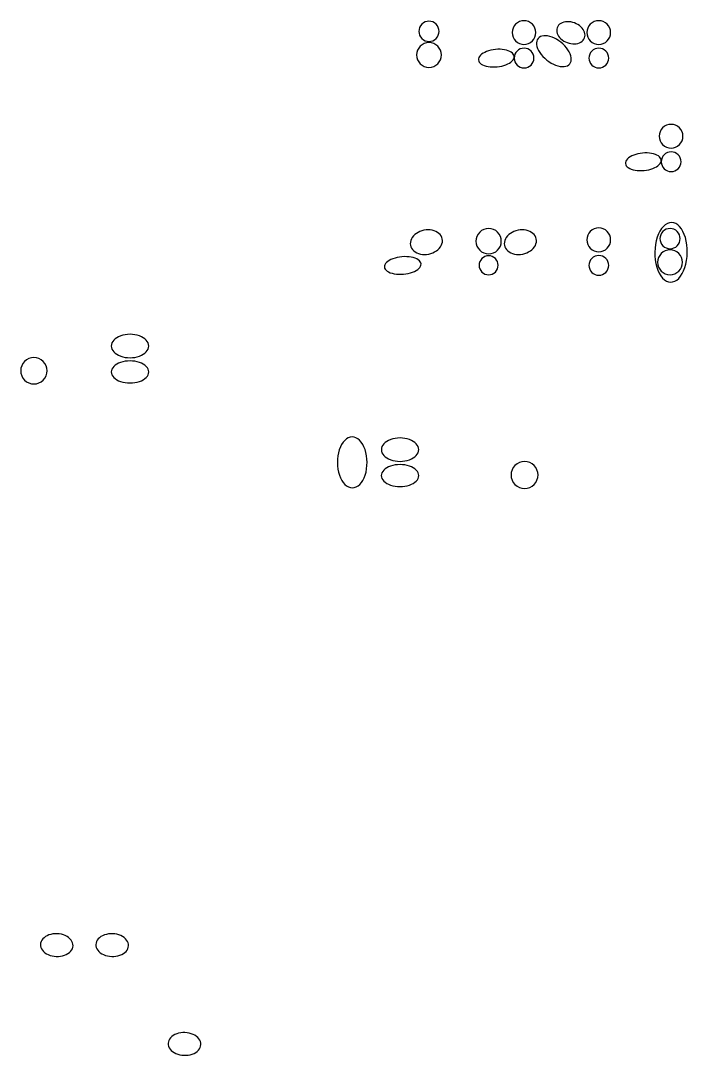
# Model space of a CAD drawing. Extents: x -1 to 217, y -22 to 302.
# Drawn here: x 136.79 to 160.2, y 81.91 to 118.26 of the extents above; entities that cross this region are included whole.
import ezdxf

# ---------------------------------------------------------------- set-up
doc = ezdxf.new("R2010")
doc.units = 0

msp = doc.modelspace()

# ---------------------------------------------------------------- linework, layer by layer
at = {"layer": 'CIRCLES'}
for p, q in [((150.879, 118.134), (150.835, 118.08)), ((150.933, 118.178), (150.879, 118.134)), ((150.994, 118.211), (150.933, 118.178)), ((151.061, 118.231), (150.994, 118.211)), ((151.13, 118.238), (151.061, 118.231)), ((151.199, 118.231), (151.13, 118.238)), ((151.266, 118.211), (151.199, 118.231)), ((151.327, 118.178), (151.266, 118.211)), ((151.381, 118.134), (151.327, 118.178)), ((151.425, 118.08), (151.381, 118.134)), ((154.172, 118.134), (154.12, 118.071)), ((154.235, 118.186), (154.172, 118.134)), ((154.307, 118.225), (154.235, 118.186)), ((154.386, 118.249), (154.307, 118.225)), ((154.467, 118.257), (154.386, 118.249)), ((154.549, 118.249), (154.467, 118.257)), ((154.627, 118.225), (154.549, 118.249)), ((154.699, 118.186), (154.627, 118.225)), ((154.762, 118.134), (154.699, 118.186)), ((154.814, 118.071), (154.762, 118.134)), ((156.796, 118.134), (156.745, 118.071)), ((156.86, 118.186), (156.796, 118.134)), ((156.932, 118.225), (156.86, 118.186)), ((157.01, 118.249), (156.932, 118.225)), ((157.092, 118.257), (157.01, 118.249)), ((157.173, 118.249), (157.092, 118.257)), ((157.252, 118.225), (157.173, 118.249)), ((157.324, 118.186), (157.252, 118.225)), ((157.387, 118.134), (157.324, 118.186)), ((157.439, 118.071), (157.387, 118.134)), ((150.782, 117.952), (150.775, 117.882)), ((150.775, 117.882), (150.782, 117.813)), ((150.802, 118.018), (150.782, 117.952)), ((150.782, 117.813), (150.802, 117.747)), ((150.835, 118.08), (150.802, 118.018)), ((151.458, 118.018), (151.425, 118.08)), ((151.478, 117.952), (151.458, 118.018)), ((151.458, 117.747), (151.478, 117.813)), ((151.485, 117.882), (151.478, 117.952)), ((151.478, 117.813), (151.485, 117.882)), ((154.058, 117.921), (154.05, 117.839)), ((154.05, 117.839), (154.058, 117.758)), ((154.081, 117.999), (154.058, 117.921)), ((154.058, 117.758), (154.081, 117.679)), ((154.12, 118.071), (154.081, 117.999)), ((154.853, 117.999), (154.814, 118.071)), ((154.877, 117.921), (154.853, 117.999)), ((154.853, 117.679), (154.877, 117.758)), ((154.885, 117.839), (154.877, 117.921)), ((154.877, 117.758), (154.885, 117.839)), ((156.682, 117.921), (156.674, 117.839)), ((156.674, 117.839), (156.682, 117.758)), ((156.706, 117.999), (156.682, 117.921)), ((156.682, 117.758), (156.706, 117.679)), ((156.745, 118.071), (156.706, 117.999)), ((157.478, 117.999), (157.439, 118.071)), ((157.501, 117.921), (157.478, 117.999)), ((157.478, 117.679), (157.501, 117.758)), ((157.509, 117.839), (157.501, 117.921)), ((157.501, 117.758), (157.509, 117.839)), ((150.802, 117.747), (150.835, 117.685)), ((150.888, 117.414), (150.822, 117.36)), ((150.835, 117.685), (150.879, 117.631)), ((150.879, 117.631), (150.933, 117.587)), ((150.963, 117.454), (150.888, 117.414)), ((150.933, 117.587), (150.994, 117.554)), ((151.045, 117.479), (150.963, 117.454)), ((150.994, 117.554), (151.061, 117.534)), ((151.13, 117.488), (151.045, 117.479)), ((151.061, 117.534), (151.13, 117.527)), ((151.13, 117.527), (151.199, 117.534)), ((151.215, 117.479), (151.13, 117.488)), ((151.199, 117.534), (151.266, 117.554)), ((151.297, 117.454), (151.215, 117.479)), ((151.266, 117.554), (151.327, 117.587)), ((151.372, 117.414), (151.297, 117.454)), ((151.327, 117.587), (151.381, 117.631)), ((151.438, 117.36), (151.372, 117.414)), ((151.381, 117.631), (151.425, 117.685)), ((151.425, 117.685), (151.458, 117.747)), ((154.081, 117.679), (154.12, 117.607)), ((154.12, 117.607), (154.172, 117.544)), ((154.172, 117.544), (154.235, 117.492)), ((154.235, 117.492), (154.307, 117.453)), ((154.307, 117.453), (154.386, 117.43)), ((154.386, 117.43), (154.467, 117.422)), ((154.467, 117.422), (154.549, 117.43)), ((154.549, 117.43), (154.627, 117.453)), ((154.627, 117.453), (154.699, 117.492)), ((154.699, 117.492), (154.762, 117.544)), ((154.762, 117.544), (154.814, 117.607)), ((154.814, 117.607), (154.853, 117.679)), ((156.706, 117.679), (156.745, 117.607)), ((156.745, 117.607), (156.796, 117.544)), ((156.796, 117.544), (156.86, 117.492)), ((156.86, 117.492), (156.932, 117.453)), ((156.932, 117.453), (157.01, 117.43)), ((157.01, 117.43), (157.092, 117.422)), ((157.092, 117.422), (157.173, 117.43)), ((157.173, 117.43), (157.252, 117.453)), ((157.252, 117.453), (157.324, 117.492)), ((157.324, 117.492), (157.387, 117.544)), ((157.387, 117.544), (157.439, 117.607)), ((157.439, 117.607), (157.478, 117.679)), ((150.703, 117.137), (150.694, 117.052)), ((150.694, 117.052), (150.703, 116.967)), ((150.727, 117.218), (150.703, 117.137)), ((150.768, 117.294), (150.727, 117.218)), ((150.822, 117.36), (150.768, 117.294)), ((151.492, 117.294), (151.438, 117.36)), ((151.533, 117.218), (151.492, 117.294)), ((151.557, 117.137), (151.533, 117.218)), ((151.566, 117.052), (151.557, 117.137)), ((151.557, 116.967), (151.566, 117.052)), ((154.15, 117.076), (154.13, 117.01)), ((154.182, 117.136), (154.15, 117.076)), ((154.225, 117.188), (154.182, 117.136)), ((154.277, 117.231), (154.225, 117.188)), ((154.337, 117.263), (154.277, 117.231)), ((154.403, 117.283), (154.337, 117.263)), ((154.47, 117.29), (154.403, 117.283)), ((154.538, 117.283), (154.47, 117.29)), ((154.603, 117.263), (154.538, 117.283)), ((154.663, 117.231), (154.603, 117.263)), ((154.716, 117.188), (154.663, 117.231)), ((154.759, 117.136), (154.716, 117.188)), ((154.791, 117.076), (154.759, 117.136)), ((154.811, 117.01), (154.791, 117.076)), ((156.774, 117.076), (156.754, 117.01)), ((156.806, 117.136), (156.774, 117.076)), ((156.849, 117.188), (156.806, 117.136)), ((156.902, 117.231), (156.849, 117.188)), ((156.962, 117.263), (156.902, 117.231)), ((157.027, 117.283), (156.962, 117.263)), ((157.095, 117.29), (157.027, 117.283)), ((157.163, 117.283), (157.095, 117.29)), ((157.228, 117.263), (157.163, 117.283)), ((157.288, 117.231), (157.228, 117.263)), ((157.34, 117.188), (157.288, 117.231)), ((157.384, 117.136), (157.34, 117.188)), ((157.416, 117.076), (157.384, 117.136)), ((157.435, 117.01), (157.416, 117.076)), ((150.703, 116.967), (150.727, 116.885)), ((150.727, 116.885), (150.768, 116.81)), ((150.768, 116.81), (150.822, 116.743)), ((150.822, 116.743), (150.888, 116.689)), ((150.888, 116.689), (150.963, 116.649)), ((151.297, 116.649), (151.372, 116.689)), ((151.372, 116.689), (151.438, 116.743)), ((151.438, 116.743), (151.492, 116.81)), ((151.492, 116.81), (151.533, 116.885)), ((151.533, 116.885), (151.557, 116.967)), ((154.13, 117.01), (154.123, 116.943)), ((154.123, 116.943), (154.13, 116.875)), ((154.13, 116.875), (154.15, 116.81)), ((154.15, 116.81), (154.182, 116.75)), ((154.182, 116.75), (154.225, 116.697)), ((154.225, 116.697), (154.277, 116.654)), ((154.663, 116.654), (154.716, 116.697)), ((154.716, 116.697), (154.759, 116.75)), ((154.759, 116.75), (154.791, 116.81)), ((154.791, 116.81), (154.811, 116.875)), ((154.817, 116.943), (154.811, 117.01)), ((154.811, 116.875), (154.817, 116.943)), ((156.754, 117.01), (156.748, 116.943)), ((156.748, 116.943), (156.754, 116.875)), ((156.754, 116.875), (156.774, 116.81)), ((156.774, 116.81), (156.806, 116.75)), ((156.806, 116.75), (156.849, 116.697)), ((156.849, 116.697), (156.902, 116.654)), ((157.288, 116.654), (157.34, 116.697)), ((157.34, 116.697), (157.384, 116.75)), ((157.384, 116.75), (157.416, 116.81)), ((157.416, 116.81), (157.435, 116.875)), ((157.442, 116.943), (157.435, 117.01)), ((157.435, 116.875), (157.442, 116.943)), ((150.963, 116.649), (151.045, 116.624)), ((151.045, 116.624), (151.13, 116.616)), ((151.13, 116.616), (151.215, 116.624)), ((151.215, 116.624), (151.297, 116.649)), ((154.277, 116.654), (154.337, 116.622)), ((154.337, 116.622), (154.403, 116.602)), ((154.403, 116.602), (154.47, 116.596)), ((154.47, 116.596), (154.538, 116.602)), ((154.538, 116.602), (154.603, 116.622)), ((154.603, 116.622), (154.663, 116.654)), ((156.902, 116.654), (156.962, 116.622)), ((156.962, 116.622), (157.027, 116.602)), ((157.027, 116.602), (157.095, 116.596)), ((157.095, 116.596), (157.163, 116.602)), ((157.163, 116.602), (157.228, 116.622)), ((157.228, 116.622), (157.288, 116.654)), ((159.336, 114.494), (159.285, 114.43)), ((159.4, 114.546), (159.336, 114.494)), ((159.472, 114.584), (159.4, 114.546)), ((159.55, 114.608), (159.472, 114.584)), ((159.632, 114.616), (159.55, 114.608)), ((159.713, 114.608), (159.632, 114.616)), ((159.792, 114.584), (159.713, 114.608)), ((159.864, 114.546), (159.792, 114.584)), ((159.927, 114.494), (159.864, 114.546)), ((159.979, 114.43), (159.927, 114.494)), ((159.222, 114.28), (159.214, 114.198)), ((159.214, 114.198), (159.222, 114.117)), ((159.246, 114.358), (159.222, 114.28)), ((159.285, 114.43), (159.246, 114.358)), ((160.018, 114.358), (159.979, 114.43)), ((160.041, 114.28), (160.018, 114.358)), ((160.049, 114.198), (160.041, 114.28)), ((160.041, 114.117), (160.049, 114.198)), ((159.222, 114.117), (159.246, 114.039)), ((159.246, 114.039), (159.285, 113.966)), ((159.285, 113.966), (159.336, 113.903)), ((159.336, 113.903), (159.4, 113.851)), ((159.4, 113.851), (159.472, 113.813)), ((159.472, 113.813), (159.55, 113.789)), ((159.55, 113.789), (159.632, 113.781)), ((159.632, 113.781), (159.713, 113.789)), ((159.713, 113.789), (159.792, 113.813)), ((159.792, 113.813), (159.864, 113.851)), ((159.864, 113.851), (159.927, 113.903)), ((159.927, 113.903), (159.979, 113.966)), ((159.979, 113.966), (160.018, 114.039)), ((160.018, 114.039), (160.041, 114.117)), ((159.314, 113.435), (159.294, 113.37)), ((159.346, 113.495), (159.314, 113.435)), ((159.389, 113.548), (159.346, 113.495)), ((159.442, 113.591), (159.389, 113.548)), ((159.502, 113.623), (159.442, 113.591)), ((159.567, 113.643), (159.502, 113.623)), ((159.635, 113.649), (159.567, 113.643)), ((159.703, 113.643), (159.635, 113.649)), ((159.768, 113.623), (159.703, 113.643)), ((159.828, 113.591), (159.768, 113.623)), ((159.88, 113.548), (159.828, 113.591)), ((159.924, 113.495), (159.88, 113.548)), ((159.956, 113.435), (159.924, 113.495)), ((159.975, 113.37), (159.956, 113.435)), ((159.294, 113.37), (159.288, 113.302)), ((159.288, 113.302), (159.294, 113.234)), ((159.294, 113.234), (159.314, 113.169)), ((159.314, 113.169), (159.346, 113.109)), ((159.346, 113.109), (159.389, 113.057)), ((159.389, 113.057), (159.442, 113.013)), ((159.828, 113.013), (159.88, 113.057)), ((159.88, 113.057), (159.924, 113.109)), ((159.924, 113.109), (159.956, 113.169)), ((159.956, 113.169), (159.975, 113.234)), ((159.982, 113.302), (159.975, 113.37)), ((159.975, 113.234), (159.982, 113.302)), ((159.442, 113.013), (159.502, 112.981)), ((159.502, 112.981), (159.567, 112.962)), ((159.567, 112.962), (159.635, 112.955)), ((159.635, 112.955), (159.703, 112.962)), ((159.703, 112.962), (159.768, 112.981)), ((159.768, 112.981), (159.828, 113.013)), ((152.978, 110.881), (152.911, 110.826)), ((153.055, 110.922), (152.978, 110.881)), ((153.139, 110.948), (153.055, 110.922)), ((153.226, 110.956), (153.139, 110.948)), ((153.312, 110.948), (153.226, 110.956)), ((153.396, 110.922), (153.312, 110.948)), ((153.473, 110.881), (153.396, 110.922)), ((153.54, 110.826), (153.473, 110.881)), ((156.796, 110.853), (156.745, 110.79)), ((156.86, 110.905), (156.796, 110.853)), ((156.932, 110.944), (156.86, 110.905)), ((157.01, 110.967), (156.932, 110.944)), ((157.092, 110.975), (157.01, 110.967)), ((157.173, 110.967), (157.092, 110.975)), ((157.252, 110.944), (157.173, 110.967)), ((157.324, 110.905), (157.252, 110.944)), ((157.387, 110.853), (157.324, 110.905)), ((157.439, 110.79), (157.387, 110.853)), ((159.346, 110.852), (159.301, 110.798)), ((159.399, 110.896), (159.346, 110.852)), ((159.461, 110.929), (159.399, 110.896)), ((159.527, 110.949), (159.461, 110.929)), ((159.597, 110.956), (159.527, 110.949)), ((159.666, 110.949), (159.597, 110.956)), ((159.733, 110.929), (159.666, 110.949)), ((159.794, 110.896), (159.733, 110.929)), ((159.848, 110.852), (159.794, 110.896)), ((159.892, 110.798), (159.848, 110.852)), ((152.789, 110.598), (152.78, 110.511)), ((152.78, 110.511), (152.789, 110.424)), ((152.814, 110.681), (152.789, 110.598)), ((152.855, 110.758), (152.814, 110.681)), ((152.911, 110.826), (152.855, 110.758)), ((153.596, 110.758), (153.54, 110.826)), ((153.637, 110.681), (153.596, 110.758)), ((153.662, 110.598), (153.637, 110.681)), ((153.671, 110.511), (153.662, 110.598)), ((153.662, 110.424), (153.671, 110.511)), ((156.682, 110.639), (156.674, 110.558)), ((156.674, 110.558), (156.682, 110.476)), ((156.706, 110.718), (156.682, 110.639)), ((156.745, 110.79), (156.706, 110.718)), ((157.478, 110.718), (157.439, 110.79)), ((157.501, 110.639), (157.478, 110.718)), ((157.509, 110.558), (157.501, 110.639)), ((157.501, 110.476), (157.509, 110.558)), ((159.248, 110.67), (159.241, 110.601)), ((159.241, 110.601), (159.248, 110.532)), ((159.269, 110.737), (159.248, 110.67)), ((159.248, 110.532), (159.269, 110.465)), ((159.301, 110.798), (159.269, 110.737)), ((159.925, 110.737), (159.892, 110.798)), ((159.945, 110.67), (159.925, 110.737)), ((159.925, 110.465), (159.945, 110.532)), ((159.952, 110.601), (159.945, 110.67)), ((159.945, 110.532), (159.952, 110.601)), ((152.789, 110.424), (152.814, 110.341)), ((152.814, 110.341), (152.855, 110.264)), ((152.855, 110.264), (152.911, 110.196)), ((152.911, 110.196), (152.978, 110.141)), ((152.978, 110.141), (153.055, 110.1)), ((153.396, 110.1), (153.473, 110.141)), ((153.473, 110.141), (153.54, 110.196)), ((153.54, 110.196), (153.596, 110.264)), ((153.596, 110.264), (153.637, 110.341)), ((153.637, 110.341), (153.662, 110.424)), ((156.682, 110.476), (156.706, 110.398)), ((156.706, 110.398), (156.745, 110.326)), ((156.745, 110.326), (156.796, 110.263)), ((156.796, 110.263), (156.86, 110.211)), ((156.86, 110.211), (156.932, 110.172)), ((156.932, 110.172), (157.01, 110.148)), ((157.01, 110.148), (157.092, 110.14)), ((157.092, 110.14), (157.173, 110.148)), ((157.173, 110.148), (157.252, 110.172)), ((157.252, 110.172), (157.324, 110.211)), ((157.324, 110.211), (157.387, 110.263)), ((157.387, 110.263), (157.439, 110.326)), ((157.439, 110.326), (157.478, 110.398)), ((157.478, 110.398), (157.501, 110.476)), ((159.269, 110.465), (159.301, 110.404)), ((159.355, 110.133), (159.288, 110.079)), ((159.301, 110.404), (159.346, 110.35)), ((159.346, 110.35), (159.399, 110.306)), ((159.43, 110.173), (159.355, 110.133)), ((159.399, 110.306), (159.461, 110.273)), ((159.512, 110.198), (159.43, 110.173)), ((159.461, 110.273), (159.527, 110.253)), ((159.597, 110.206), (159.512, 110.198)), ((159.527, 110.253), (159.597, 110.246)), ((159.597, 110.246), (159.666, 110.253)), ((159.682, 110.198), (159.597, 110.206)), ((159.666, 110.253), (159.733, 110.273)), ((159.763, 110.173), (159.682, 110.198)), ((159.733, 110.273), (159.794, 110.306)), ((159.839, 110.133), (159.763, 110.173)), ((159.794, 110.306), (159.848, 110.35)), ((159.905, 110.079), (159.839, 110.133)), ((159.848, 110.35), (159.892, 110.404)), ((159.892, 110.404), (159.925, 110.465)), ((152.916, 109.793), (152.897, 109.73)), ((152.947, 109.85), (152.916, 109.793)), ((152.989, 109.901), (152.947, 109.85)), ((153.04, 109.943), (152.989, 109.901)), ((153.097, 109.974), (153.04, 109.943)), ((153.055, 110.1), (153.139, 110.075)), ((153.16, 109.993), (153.097, 109.974)), ((153.139, 110.075), (153.226, 110.066)), ((153.226, 109.999), (153.16, 109.993)), ((153.226, 110.066), (153.312, 110.075)), ((153.291, 109.993), (153.226, 109.999)), ((153.354, 109.974), (153.291, 109.993)), ((153.312, 110.075), (153.396, 110.1)), ((153.411, 109.943), (153.354, 109.974)), ((153.462, 109.901), (153.411, 109.943)), ((153.504, 109.85), (153.462, 109.901)), ((153.535, 109.793), (153.504, 109.85)), ((153.554, 109.73), (153.535, 109.793)), ((156.774, 109.794), (156.754, 109.729)), ((156.806, 109.854), (156.774, 109.794)), ((156.849, 109.907), (156.806, 109.854)), ((156.902, 109.95), (156.849, 109.907)), ((156.962, 109.982), (156.902, 109.95)), ((157.027, 110.002), (156.962, 109.982)), ((157.095, 110.009), (157.027, 110.002)), ((157.163, 110.002), (157.095, 110.009)), ((157.228, 109.982), (157.163, 110.002)), ((157.288, 109.95), (157.228, 109.982)), ((157.34, 109.907), (157.288, 109.95)), ((157.384, 109.854), (157.34, 109.907)), ((157.416, 109.794), (157.384, 109.854)), ((157.435, 109.729), (157.416, 109.794)), ((159.169, 109.855), (159.161, 109.77)), ((159.161, 109.77), (159.169, 109.685)), ((159.194, 109.937), (159.169, 109.855)), ((159.234, 110.012), (159.194, 109.937)), ((159.288, 110.079), (159.234, 110.012)), ((159.959, 110.012), (159.905, 110.079)), ((159.999, 109.937), (159.959, 110.012)), ((160.024, 109.855), (159.999, 109.937)), ((160.033, 109.77), (160.024, 109.855)), ((160.024, 109.685), (160.033, 109.77)), ((152.897, 109.73), (152.891, 109.665)), ((152.891, 109.665), (152.897, 109.599)), ((152.897, 109.599), (152.916, 109.536)), ((152.916, 109.536), (152.947, 109.479)), ((152.947, 109.479), (152.989, 109.428)), ((152.989, 109.428), (153.04, 109.386)), ((153.411, 109.386), (153.462, 109.428)), ((153.462, 109.428), (153.504, 109.479)), ((153.504, 109.479), (153.535, 109.536)), ((153.535, 109.536), (153.554, 109.599)), ((153.56, 109.665), (153.554, 109.73)), ((153.554, 109.599), (153.56, 109.665)), ((156.754, 109.729), (156.748, 109.661)), ((156.748, 109.661), (156.754, 109.594)), ((156.754, 109.594), (156.774, 109.529)), ((156.774, 109.529), (156.806, 109.468)), ((156.806, 109.468), (156.849, 109.416)), ((156.849, 109.416), (156.902, 109.373)), ((157.288, 109.373), (157.34, 109.416)), ((157.34, 109.416), (157.384, 109.468)), ((157.384, 109.468), (157.416, 109.529)), ((157.416, 109.529), (157.435, 109.594)), ((157.442, 109.661), (157.435, 109.729)), ((157.435, 109.594), (157.442, 109.661)), ((159.169, 109.685), (159.194, 109.604)), ((159.194, 109.604), (159.234, 109.528)), ((159.234, 109.528), (159.288, 109.462)), ((159.288, 109.462), (159.355, 109.408)), ((159.355, 109.408), (159.43, 109.368)), ((159.763, 109.368), (159.839, 109.408)), ((159.839, 109.408), (159.905, 109.462)), ((159.905, 109.462), (159.959, 109.528)), ((159.959, 109.528), (159.999, 109.604)), ((159.999, 109.604), (160.024, 109.685)), ((153.04, 109.386), (153.097, 109.355)), ((153.097, 109.355), (153.16, 109.336)), ((153.16, 109.336), (153.226, 109.33)), ((153.226, 109.33), (153.291, 109.336)), ((153.291, 109.336), (153.354, 109.355)), ((153.354, 109.355), (153.411, 109.386)), ((156.902, 109.373), (156.962, 109.341)), ((156.962, 109.341), (157.027, 109.321)), ((157.027, 109.321), (157.095, 109.314)), ((157.095, 109.314), (157.163, 109.321)), ((157.163, 109.321), (157.228, 109.341)), ((157.228, 109.341), (157.288, 109.373)), ((159.43, 109.368), (159.512, 109.343)), ((159.512, 109.343), (159.597, 109.334)), ((159.597, 109.334), (159.682, 109.343)), ((159.682, 109.343), (159.763, 109.368)), ((136.827, 106.138), (136.8, 106.051)), ((136.87, 106.218), (136.827, 106.138)), ((136.927, 106.288), (136.87, 106.218)), ((136.998, 106.346), (136.927, 106.288)), ((137.078, 106.389), (136.998, 106.346)), ((137.165, 106.415), (137.078, 106.389)), ((137.255, 106.424), (137.165, 106.415)), ((137.346, 106.415), (137.255, 106.424)), ((137.433, 106.389), (137.346, 106.415)), ((137.513, 106.346), (137.433, 106.389)), ((137.583, 106.288), (137.513, 106.346)), ((137.641, 106.218), (137.583, 106.288)), ((137.684, 106.138), (137.641, 106.218)), ((137.71, 106.051), (137.684, 106.138)), ((136.8, 106.051), (136.791, 105.96)), ((136.791, 105.96), (136.8, 105.87)), ((136.8, 105.87), (136.827, 105.783)), ((136.827, 105.783), (136.87, 105.703)), ((137.641, 105.703), (137.684, 105.783)), ((137.684, 105.783), (137.71, 105.87)), ((137.719, 105.96), (137.71, 106.051)), ((137.71, 105.87), (137.719, 105.96)), ((136.87, 105.703), (136.927, 105.632)), ((136.927, 105.632), (136.998, 105.575)), ((136.998, 105.575), (137.078, 105.532)), ((137.078, 105.532), (137.165, 105.505)), ((137.165, 105.505), (137.255, 105.496)), ((137.255, 105.496), (137.346, 105.505)), ((137.346, 105.505), (137.433, 105.532)), ((137.433, 105.532), (137.513, 105.575)), ((137.513, 105.575), (137.583, 105.632)), ((137.583, 105.632), (137.641, 105.703)), ((154.092, 102.561), (154.048, 102.48)), ((154.151, 102.633), (154.092, 102.561)), ((154.223, 102.692), (154.151, 102.633)), ((154.304, 102.736), (154.223, 102.692)), ((154.393, 102.763), (154.304, 102.736)), ((154.486, 102.772), (154.393, 102.763)), ((154.578, 102.763), (154.486, 102.772)), ((154.667, 102.736), (154.578, 102.763)), ((154.749, 102.692), (154.667, 102.736)), ((154.82, 102.633), (154.749, 102.692)), ((154.879, 102.561), (154.82, 102.633)), ((154.923, 102.48), (154.879, 102.561)), ((154.021, 102.391), (154.012, 102.299)), ((154.012, 102.299), (154.021, 102.206)), ((154.048, 102.48), (154.021, 102.391)), ((154.021, 102.206), (154.048, 102.117)), ((154.95, 102.391), (154.923, 102.48)), ((154.923, 102.117), (154.95, 102.206)), ((154.959, 102.299), (154.95, 102.391)), ((154.95, 102.206), (154.959, 102.299)), ((154.048, 102.117), (154.092, 102.036)), ((154.092, 102.036), (154.151, 101.964)), ((154.151, 101.964), (154.223, 101.905)), ((154.223, 101.905), (154.304, 101.861)), ((154.304, 101.861), (154.393, 101.834)), ((154.393, 101.834), (154.486, 101.825)), ((154.486, 101.825), (154.578, 101.834)), ((154.578, 101.834), (154.667, 101.861)), ((154.667, 101.861), (154.749, 101.905)), ((154.749, 101.905), (154.82, 101.964)), ((154.82, 101.964), (154.879, 102.036)), ((154.879, 102.036), (154.923, 102.117))]:
    msp.add_line(p, q, dxfattribs=at)
at = {"layer": 'ELLIPSES'}
for p, q in [((155.719, 118.129), (155.683, 118.094)), ((155.762, 118.159), (155.719, 118.129)), ((155.811, 118.184), (155.762, 118.159)), ((155.865, 118.203), (155.811, 118.184)), ((155.923, 118.215), (155.865, 118.203)), ((155.985, 118.221), (155.923, 118.215)), ((156.049, 118.22), (155.985, 118.221)), ((156.114, 118.213), (156.049, 118.22)), ((156.179, 118.199), (156.114, 118.213)), ((156.242, 118.178), (156.179, 118.199)), ((156.304, 118.152), (156.242, 118.178)), ((156.362, 118.121), (156.304, 118.152)), ((156.417, 118.084), (156.362, 118.121)), ((155.62, 117.963), (155.616, 117.914)), ((155.616, 117.914), (155.62, 117.863)), ((155.633, 118.01), (155.62, 117.963)), ((155.62, 117.863), (155.633, 117.812)), ((155.654, 118.054), (155.633, 118.01)), ((155.633, 117.812), (155.654, 117.762)), ((155.683, 118.094), (155.654, 118.054)), ((155.654, 117.762), (155.683, 117.712)), ((156.465, 118.043), (156.417, 118.084)), ((156.508, 117.998), (156.465, 118.043)), ((156.545, 117.951), (156.508, 117.998)), ((156.573, 117.901), (156.545, 117.951)), ((156.594, 117.851), (156.573, 117.901)), ((156.607, 117.8), (156.594, 117.851)), ((156.611, 117.749), (156.607, 117.8)), ((154.913, 117.536), (154.906, 117.479)), ((154.906, 117.479), (154.909, 117.416)), ((154.909, 117.416), (154.922, 117.35)), ((154.931, 117.587), (154.913, 117.536)), ((154.959, 117.632), (154.931, 117.587)), ((154.996, 117.669), (154.959, 117.632)), ((155.042, 117.698), (154.996, 117.669)), ((155.097, 117.717), (155.042, 117.698)), ((155.158, 117.728), (155.097, 117.717)), ((155.226, 117.73), (155.158, 117.728)), ((155.298, 117.722), (155.226, 117.73)), ((155.375, 117.705), (155.298, 117.722)), ((155.453, 117.679), (155.375, 117.705)), ((155.533, 117.645), (155.453, 117.679)), ((155.613, 117.603), (155.533, 117.645)), ((155.691, 117.554), (155.613, 117.603)), ((155.683, 117.712), (155.719, 117.665)), ((155.766, 117.498), (155.691, 117.554)), ((155.719, 117.665), (155.762, 117.62)), ((155.762, 117.62), (155.811, 117.579)), ((155.836, 117.438), (155.766, 117.498)), ((155.811, 117.579), (155.865, 117.543)), ((155.901, 117.372), (155.836, 117.438)), ((155.865, 117.543), (155.923, 117.511)), ((155.923, 117.511), (155.985, 117.485)), ((155.985, 117.485), (156.049, 117.464)), ((156.049, 117.464), (156.114, 117.45)), ((156.114, 117.45), (156.179, 117.443)), ((156.179, 117.443), (156.243, 117.442)), ((156.243, 117.442), (156.304, 117.448)), ((156.304, 117.448), (156.363, 117.46)), ((156.363, 117.46), (156.417, 117.479)), ((156.417, 117.479), (156.466, 117.504)), ((156.466, 117.504), (156.508, 117.534)), ((156.508, 117.534), (156.545, 117.57)), ((156.545, 117.57), (156.573, 117.609)), ((156.573, 117.609), (156.594, 117.653)), ((156.594, 117.653), (156.607, 117.7)), ((156.607, 117.7), (156.611, 117.749)), ((152.935, 117.04), (152.903, 117.001)), ((152.978, 117.077), (152.935, 117.04)), ((153.029, 117.113), (152.978, 117.077)), ((153.088, 117.145), (153.029, 117.113)), ((153.154, 117.174), (153.088, 117.145)), ((153.226, 117.199), (153.154, 117.174)), ((153.302, 117.219), (153.226, 117.199)), ((153.382, 117.235), (153.302, 117.219)), ((153.463, 117.245), (153.382, 117.235)), ((153.545, 117.251), (153.463, 117.245)), ((153.626, 117.251), (153.545, 117.251)), ((153.705, 117.246), (153.626, 117.251)), ((153.781, 117.235), (153.705, 117.246)), ((153.851, 117.22), (153.781, 117.235)), ((153.915, 117.2), (153.851, 117.22)), ((153.972, 117.175), (153.915, 117.2)), ((154.021, 117.146), (153.972, 117.175)), ((154.061, 117.114), (154.021, 117.146)), ((154.091, 117.079), (154.061, 117.114)), ((154.111, 117.042), (154.091, 117.079)), ((154.12, 117.002), (154.111, 117.042)), ((154.922, 117.35), (154.945, 117.281)), ((154.945, 117.281), (154.979, 117.21)), ((154.979, 117.21), (155.021, 117.139)), ((155.021, 117.139), (155.072, 117.068)), ((155.072, 117.068), (155.131, 117)), ((155.96, 117.304), (155.901, 117.372)), ((156.011, 117.234), (155.96, 117.304)), ((156.054, 117.163), (156.011, 117.234)), ((156.087, 117.092), (156.054, 117.163)), ((156.11, 117.023), (156.087, 117.092)), ((152.868, 116.92), (152.866, 116.879)), ((152.866, 116.879), (152.876, 116.84)), ((152.88, 116.96), (152.868, 116.92)), ((152.876, 116.84), (152.896, 116.803)), ((152.903, 117.001), (152.88, 116.96)), ((152.896, 116.803), (152.926, 116.768)), ((152.926, 116.768), (152.965, 116.735)), ((152.965, 116.735), (153.014, 116.707)), ((153.014, 116.707), (153.071, 116.682)), ((153.071, 116.682), (153.135, 116.662)), ((153.605, 116.647), (153.684, 116.663)), ((153.684, 116.663), (153.761, 116.683)), ((153.761, 116.683), (153.832, 116.708)), ((153.832, 116.708), (153.898, 116.737)), ((153.898, 116.737), (153.957, 116.769)), ((153.957, 116.769), (154.008, 116.804)), ((154.008, 116.804), (154.051, 116.842)), ((154.051, 116.842), (154.084, 116.881)), ((154.084, 116.881), (154.106, 116.922)), ((154.106, 116.922), (154.118, 116.962)), ((154.118, 116.962), (154.12, 117.002)), ((155.131, 117), (155.196, 116.935)), ((155.196, 116.935), (155.267, 116.874)), ((155.267, 116.874), (155.341, 116.819)), ((155.341, 116.819), (155.419, 116.769)), ((155.419, 116.769), (155.499, 116.727)), ((155.499, 116.727), (155.579, 116.693)), ((155.579, 116.693), (155.658, 116.667)), ((155.658, 116.667), (155.734, 116.65)), ((155.936, 116.655), (155.99, 116.675)), ((155.99, 116.675), (156.036, 116.704)), ((156.036, 116.704), (156.074, 116.741)), ((156.074, 116.741), (156.101, 116.785)), ((156.101, 116.785), (156.119, 116.837)), ((156.124, 116.956), (156.11, 117.023)), ((156.119, 116.837), (156.127, 116.894)), ((156.127, 116.894), (156.124, 116.956)), ((153.135, 116.662), (153.206, 116.646)), ((153.206, 116.646), (153.281, 116.636)), ((153.281, 116.636), (153.36, 116.631)), ((153.36, 116.631), (153.441, 116.631)), ((153.441, 116.631), (153.523, 116.636)), ((153.523, 116.636), (153.605, 116.647)), ((155.734, 116.65), (155.807, 116.643)), ((155.807, 116.643), (155.874, 116.644)), ((155.874, 116.644), (155.936, 116.655)), ((158.1, 113.399), (158.067, 113.36)), ((158.142, 113.437), (158.1, 113.399)), ((158.194, 113.472), (158.142, 113.437)), ((158.253, 113.504), (158.194, 113.472)), ((158.319, 113.533), (158.253, 113.504)), ((158.39, 113.558), (158.319, 113.533)), ((158.467, 113.578), (158.39, 113.558)), ((158.546, 113.594), (158.467, 113.578)), ((158.628, 113.605), (158.546, 113.594)), ((158.71, 113.61), (158.628, 113.605)), ((158.791, 113.61), (158.71, 113.61)), ((158.87, 113.605), (158.791, 113.61)), ((158.945, 113.595), (158.87, 113.605)), ((159.016, 113.579), (158.945, 113.595)), ((159.08, 113.559), (159.016, 113.579)), ((159.137, 113.534), (159.08, 113.559)), ((159.186, 113.506), (159.137, 113.534)), ((159.225, 113.474), (159.186, 113.506)), ((159.255, 113.438), (159.225, 113.474)), ((159.275, 113.401), (159.255, 113.438)), ((159.284, 113.362), (159.275, 113.401)), ((158.033, 113.279), (158.031, 113.239)), ((158.031, 113.239), (158.04, 113.199)), ((158.045, 113.32), (158.033, 113.279)), ((158.04, 113.199), (158.06, 113.162)), ((158.067, 113.36), (158.045, 113.32)), ((158.06, 113.162), (158.09, 113.127)), ((158.09, 113.127), (158.13, 113.095)), ((158.13, 113.095), (158.179, 113.066)), ((158.179, 113.066), (158.236, 113.041)), ((158.236, 113.041), (158.3, 113.021)), ((158.849, 113.022), (158.925, 113.042)), ((158.925, 113.042), (158.997, 113.067)), ((158.997, 113.067), (159.063, 113.096)), ((159.063, 113.096), (159.122, 113.128)), ((159.122, 113.128), (159.173, 113.164)), ((159.173, 113.164), (159.215, 113.201)), ((159.215, 113.201), (159.248, 113.241)), ((159.248, 113.241), (159.271, 113.281)), ((159.271, 113.281), (159.283, 113.322)), ((159.283, 113.322), (159.284, 113.362)), ((158.3, 113.021), (158.37, 113.006)), ((158.37, 113.006), (158.446, 112.995)), ((158.446, 112.995), (158.524, 112.99)), ((158.524, 112.99), (158.606, 112.99)), ((158.606, 112.99), (158.688, 112.996)), ((158.688, 112.996), (158.769, 113.006)), ((158.769, 113.006), (158.849, 113.022)), ((150.813, 110.854), (150.747, 110.822)), ((150.883, 110.879), (150.813, 110.854)), ((150.955, 110.897), (150.883, 110.879)), ((151.029, 110.908), (150.955, 110.897)), ((151.102, 110.911), (151.029, 110.908)), ((151.175, 110.907), (151.102, 110.911)), ((151.245, 110.896), (151.175, 110.907)), ((151.312, 110.878), (151.245, 110.896)), ((151.374, 110.853), (151.312, 110.878)), ((151.431, 110.821), (151.374, 110.853)), ((154.115, 110.854), (154.049, 110.822)), ((154.185, 110.879), (154.115, 110.854)), ((154.257, 110.897), (154.185, 110.879)), ((154.331, 110.908), (154.257, 110.897)), ((154.404, 110.911), (154.331, 110.908)), ((154.477, 110.907), (154.404, 110.911)), ((154.547, 110.896), (154.477, 110.907)), ((154.614, 110.878), (154.547, 110.896)), ((154.676, 110.853), (154.614, 110.878)), ((154.733, 110.821), (154.676, 110.853)), ((159.241, 110.867), (159.19, 110.765)), ((159.299, 110.957), (159.241, 110.867)), ((159.362, 111.032), (159.299, 110.957)), ((159.43, 111.091), (159.362, 111.032)), ((159.502, 111.134), (159.43, 111.091)), ((159.575, 111.16), (159.502, 111.134)), ((159.65, 111.167), (159.575, 111.16)), ((159.724, 111.157), (159.65, 111.167)), ((159.797, 111.129), (159.724, 111.157)), ((159.867, 111.084), (159.797, 111.129)), ((159.933, 111.022), (159.867, 111.084)), ((159.994, 110.945), (159.933, 111.022)), ((160.048, 110.853), (159.994, 110.945)), ((160.096, 110.749), (160.048, 110.853)), ((150.49, 110.535), (150.477, 110.479)), ((150.513, 110.591), (150.49, 110.535)), ((150.544, 110.645), (150.513, 110.591)), ((150.584, 110.695), (150.544, 110.645)), ((150.632, 110.742), (150.584, 110.695)), ((150.687, 110.785), (150.632, 110.742)), ((150.747, 110.822), (150.687, 110.785)), ((151.48, 110.784), (151.431, 110.821)), ((151.523, 110.741), (151.48, 110.784)), ((151.556, 110.694), (151.523, 110.741)), ((151.581, 110.643), (151.556, 110.694)), ((151.597, 110.589), (151.581, 110.643)), ((151.603, 110.533), (151.597, 110.589)), ((151.6, 110.477), (151.603, 110.533)), ((153.792, 110.535), (153.779, 110.479)), ((153.815, 110.591), (153.792, 110.535)), ((153.846, 110.645), (153.815, 110.591)), ((153.886, 110.695), (153.846, 110.645)), ((153.934, 110.742), (153.886, 110.695)), ((153.989, 110.785), (153.934, 110.742)), ((154.049, 110.822), (153.989, 110.785)), ((154.782, 110.784), (154.733, 110.821)), ((154.825, 110.741), (154.782, 110.784)), ((154.858, 110.694), (154.825, 110.741)), ((154.883, 110.643), (154.858, 110.694)), ((154.899, 110.589), (154.883, 110.643)), ((154.905, 110.533), (154.899, 110.589)), ((154.902, 110.477), (154.905, 110.533)), ((159.112, 110.529), (159.085, 110.4)), ((159.147, 110.652), (159.112, 110.529)), ((159.19, 110.765), (159.147, 110.652)), ((160.135, 110.635), (160.096, 110.749)), ((160.166, 110.511), (160.135, 110.635)), ((160.188, 110.381), (160.166, 110.511)), ((150.477, 110.479), (150.474, 110.422)), ((150.474, 110.422), (150.48, 110.367)), ((150.48, 110.367), (150.495, 110.313)), ((150.495, 110.313), (150.52, 110.262)), ((150.52, 110.262), (150.554, 110.215)), ((150.554, 110.215), (150.596, 110.172)), ((150.596, 110.172), (150.646, 110.134)), ((150.646, 110.134), (150.702, 110.103)), ((151.264, 110.102), (151.329, 110.133)), ((151.329, 110.133), (151.39, 110.171)), ((151.39, 110.171), (151.445, 110.213)), ((151.445, 110.213), (151.492, 110.26)), ((151.492, 110.26), (151.532, 110.311)), ((151.532, 110.311), (151.564, 110.365)), ((151.564, 110.365), (151.586, 110.42)), ((151.586, 110.42), (151.6, 110.477)), ((153.779, 110.479), (153.776, 110.422)), ((153.776, 110.422), (153.782, 110.367)), ((153.782, 110.367), (153.797, 110.313)), ((153.797, 110.313), (153.822, 110.262)), ((153.822, 110.262), (153.856, 110.215)), ((153.856, 110.215), (153.898, 110.172)), ((153.898, 110.172), (153.948, 110.134)), ((153.948, 110.134), (154.004, 110.103)), ((154.566, 110.102), (154.631, 110.133)), ((154.631, 110.133), (154.692, 110.171)), ((154.692, 110.171), (154.747, 110.213)), ((154.747, 110.213), (154.794, 110.26)), ((154.794, 110.26), (154.834, 110.311)), ((154.834, 110.311), (154.866, 110.365)), ((154.866, 110.365), (154.888, 110.42)), ((154.888, 110.42), (154.902, 110.477)), ((159.068, 110.266), (159.061, 110.129)), ((159.061, 110.129), (159.064, 109.992)), ((159.085, 110.4), (159.068, 110.266)), ((160.2, 110.246), (160.188, 110.381)), ((160.202, 110.109), (160.2, 110.246)), ((149.637, 109.765), (149.603, 109.726)), ((149.682, 109.802), (149.637, 109.765)), ((149.735, 109.837), (149.682, 109.802)), ((149.796, 109.868), (149.735, 109.837)), ((149.864, 109.896), (149.796, 109.868)), ((149.938, 109.92), (149.864, 109.896)), ((150.017, 109.94), (149.938, 109.92)), ((150.099, 109.954), (150.017, 109.94)), ((150.182, 109.964), (150.099, 109.954)), ((150.267, 109.968), (150.182, 109.964)), ((150.35, 109.967), (150.267, 109.968)), ((150.431, 109.961), (150.35, 109.967)), ((150.508, 109.949), (150.431, 109.961)), ((150.58, 109.933), (150.508, 109.949)), ((150.645, 109.912), (150.58, 109.933)), ((150.703, 109.886), (150.645, 109.912)), ((150.702, 110.103), (150.764, 110.078)), ((150.753, 109.857), (150.703, 109.886)), ((150.793, 109.824), (150.753, 109.857)), ((150.764, 110.078), (150.831, 110.059)), ((150.823, 109.788), (150.793, 109.824)), ((150.843, 109.75), (150.823, 109.788)), ((150.831, 110.059), (150.902, 110.048)), ((150.902, 110.048), (150.974, 110.044)), ((150.974, 110.044), (151.048, 110.048)), ((151.048, 110.048), (151.122, 110.059)), ((151.122, 110.059), (151.194, 110.077)), ((151.194, 110.077), (151.264, 110.102)), ((154.004, 110.103), (154.066, 110.078)), ((154.066, 110.078), (154.133, 110.059)), ((154.133, 110.059), (154.204, 110.048)), ((154.204, 110.048), (154.276, 110.044)), ((154.276, 110.044), (154.35, 110.048)), ((154.35, 110.048), (154.424, 110.059)), ((154.424, 110.059), (154.496, 110.077)), ((154.496, 110.077), (154.566, 110.102)), ((159.064, 109.992), (159.076, 109.857)), ((159.076, 109.857), (159.098, 109.727)), ((160.152, 109.709), (160.178, 109.838)), ((160.178, 109.838), (160.195, 109.972)), ((160.195, 109.972), (160.202, 110.109)), ((149.566, 109.646), (149.564, 109.605)), ((149.564, 109.605), (149.573, 109.566)), ((149.579, 109.686), (149.566, 109.646)), ((149.573, 109.566), (149.592, 109.528)), ((149.603, 109.726), (149.579, 109.686)), ((149.592, 109.528), (149.622, 109.492)), ((149.622, 109.492), (149.663, 109.46)), ((149.663, 109.46), (149.712, 109.43)), ((149.712, 109.43), (149.77, 109.405)), ((149.77, 109.405), (149.836, 109.383)), ((150.398, 109.377), (150.477, 109.396)), ((150.477, 109.396), (150.551, 109.42)), ((150.551, 109.42), (150.619, 109.448)), ((150.619, 109.448), (150.681, 109.479)), ((150.681, 109.479), (150.734, 109.514)), ((150.734, 109.514), (150.778, 109.551)), ((150.778, 109.551), (150.812, 109.59)), ((150.812, 109.59), (150.836, 109.63)), ((150.836, 109.63), (150.849, 109.671)), ((150.851, 109.711), (150.843, 109.75)), ((150.849, 109.671), (150.851, 109.711)), ((159.098, 109.727), (159.129, 109.603)), ((159.129, 109.603), (159.168, 109.489)), ((159.168, 109.489), (159.216, 109.385)), ((160.022, 109.371), (160.073, 109.473)), ((160.073, 109.473), (160.117, 109.586)), ((160.117, 109.586), (160.152, 109.709)), ((149.836, 109.383), (149.907, 109.367)), ((149.907, 109.367), (149.984, 109.356)), ((149.984, 109.356), (150.065, 109.349)), ((150.065, 109.349), (150.148, 109.348)), ((150.148, 109.348), (150.233, 109.353)), ((150.233, 109.353), (150.317, 109.362)), ((150.317, 109.362), (150.398, 109.377)), ((159.216, 109.385), (159.27, 109.293)), ((159.27, 109.293), (159.331, 109.216)), ((159.331, 109.216), (159.397, 109.154)), ((159.397, 109.154), (159.467, 109.109)), ((159.467, 109.109), (159.539, 109.081)), ((159.539, 109.081), (159.614, 109.071)), ((159.614, 109.071), (159.688, 109.078)), ((159.688, 109.078), (159.762, 109.104)), ((159.762, 109.104), (159.833, 109.147)), ((159.833, 109.147), (159.901, 109.206)), ((159.901, 109.206), (159.965, 109.281)), ((159.965, 109.281), (160.022, 109.371)), ((140.461, 107.226), (140.38, 107.208)), ((140.546, 107.236), (140.461, 107.226)), ((140.631, 107.24), (140.546, 107.236)), ((140.717, 107.236), (140.631, 107.24)), ((140.801, 107.226), (140.717, 107.236)), ((140.883, 107.208), (140.801, 107.226)), ((139.98, 106.882), (139.974, 106.828)), ((139.997, 106.935), (139.98, 106.882)), ((140.024, 106.986), (139.997, 106.935)), ((140.062, 107.034), (140.024, 106.986)), ((140.11, 107.079), (140.062, 107.034)), ((140.167, 107.119), (140.11, 107.079)), ((140.231, 107.155), (140.167, 107.119)), ((140.303, 107.185), (140.231, 107.155)), ((140.38, 107.208), (140.303, 107.185)), ((140.96, 107.185), (140.883, 107.208)), ((141.031, 107.155), (140.96, 107.185)), ((141.096, 107.119), (141.031, 107.155)), ((141.152, 107.079), (141.096, 107.119)), ((141.2, 107.034), (141.152, 107.079)), ((141.238, 106.986), (141.2, 107.034)), ((141.266, 106.935), (141.238, 106.986)), ((141.283, 106.882), (141.266, 106.935)), ((141.288, 106.828), (141.283, 106.882)), ((139.974, 106.828), (139.98, 106.774)), ((139.98, 106.774), (139.997, 106.722)), ((139.997, 106.722), (140.024, 106.671)), ((140.024, 106.671), (140.062, 106.622)), ((140.062, 106.622), (140.11, 106.578)), ((140.11, 106.578), (140.167, 106.537)), ((140.167, 106.537), (140.231, 106.502)), ((140.231, 106.502), (140.303, 106.472)), ((140.96, 106.472), (141.031, 106.502)), ((141.031, 106.502), (141.096, 106.537)), ((141.096, 106.537), (141.152, 106.578)), ((141.152, 106.578), (141.2, 106.622)), ((141.2, 106.622), (141.238, 106.671)), ((141.238, 106.671), (141.266, 106.722)), ((141.266, 106.722), (141.283, 106.774)), ((141.283, 106.774), (141.288, 106.828)), ((140.108, 106.153), (140.061, 106.111)), ((140.165, 106.191), (140.108, 106.153)), ((140.23, 106.225), (140.165, 106.191)), ((140.302, 106.253), (140.23, 106.225)), ((140.379, 106.275), (140.302, 106.253)), ((140.303, 106.472), (140.38, 106.448)), ((140.461, 106.291), (140.379, 106.275)), ((140.38, 106.448), (140.461, 106.431)), ((140.461, 106.431), (140.546, 106.42)), ((140.545, 106.301), (140.461, 106.291)), ((140.631, 106.304), (140.545, 106.301)), ((140.546, 106.42), (140.631, 106.417)), ((140.631, 106.417), (140.717, 106.42)), ((140.717, 106.301), (140.631, 106.304)), ((140.717, 106.42), (140.801, 106.431)), ((140.802, 106.291), (140.717, 106.301)), ((140.801, 106.431), (140.883, 106.448)), ((140.884, 106.275), (140.802, 106.291)), ((140.883, 106.448), (140.96, 106.472)), ((140.961, 106.253), (140.884, 106.275)), ((141.033, 106.225), (140.961, 106.253)), ((141.097, 106.191), (141.033, 106.225)), ((141.154, 106.153), (141.097, 106.191)), ((141.202, 106.111), (141.154, 106.153)), ((139.978, 105.968), (139.972, 105.918)), ((139.972, 105.918), (139.978, 105.868)), ((139.995, 106.018), (139.978, 105.968)), ((139.978, 105.868), (139.995, 105.818)), ((140.022, 106.066), (139.995, 106.018)), ((139.995, 105.818), (140.022, 105.77)), ((140.061, 106.111), (140.022, 106.066)), ((140.022, 105.77), (140.061, 105.725)), ((141.24, 106.066), (141.202, 106.111)), ((141.202, 105.725), (141.24, 105.77)), ((141.268, 106.018), (141.24, 106.066)), ((141.24, 105.77), (141.268, 105.818)), ((141.285, 105.968), (141.268, 106.018)), ((141.268, 105.818), (141.285, 105.868)), ((141.29, 105.918), (141.285, 105.968)), ((141.285, 105.868), (141.29, 105.918)), ((140.061, 105.725), (140.108, 105.683)), ((140.108, 105.683), (140.165, 105.645)), ((140.165, 105.645), (140.23, 105.611)), ((140.23, 105.611), (140.302, 105.583)), ((140.302, 105.583), (140.379, 105.561)), ((140.379, 105.561), (140.461, 105.545)), ((140.461, 105.545), (140.545, 105.535)), ((140.545, 105.535), (140.631, 105.532)), ((140.631, 105.532), (140.717, 105.535)), ((140.717, 105.535), (140.802, 105.545)), ((140.802, 105.545), (140.884, 105.561)), ((140.884, 105.561), (140.961, 105.583)), ((140.961, 105.583), (141.033, 105.611)), ((141.033, 105.611), (141.097, 105.645)), ((141.097, 105.645), (141.154, 105.683)), ((141.154, 105.683), (141.202, 105.725)), ((148.296, 103.604), (148.232, 103.566)), ((148.363, 103.627), (148.296, 103.604)), ((148.432, 103.634), (148.363, 103.627)), ((148.5, 103.627), (148.432, 103.634)), ((148.567, 103.604), (148.5, 103.627)), ((148.632, 103.567), (148.567, 103.604)), ((149.944, 103.585), (149.863, 103.568)), ((150.028, 103.596), (149.944, 103.585)), ((150.114, 103.599), (150.028, 103.596)), ((150.2, 103.596), (150.114, 103.599)), ((150.284, 103.585), (150.2, 103.596)), ((150.365, 103.568), (150.284, 103.585)), ((148.018, 103.283), (147.981, 103.186)), ((148.063, 103.371), (148.018, 103.283)), ((148.114, 103.449), (148.063, 103.371)), ((148.171, 103.514), (148.114, 103.449)), ((148.232, 103.566), (148.171, 103.514)), ((148.693, 103.516), (148.632, 103.567)), ((148.75, 103.451), (148.693, 103.516)), ((148.802, 103.374), (148.75, 103.451)), ((148.847, 103.286), (148.802, 103.374)), ((148.886, 103.189), (148.847, 103.286)), ((149.463, 103.241), (149.457, 103.188)), ((149.48, 103.294), (149.463, 103.241)), ((149.507, 103.345), (149.48, 103.294)), ((149.545, 103.393), (149.507, 103.345)), ((149.593, 103.438), (149.545, 103.393)), ((149.65, 103.479), (149.593, 103.438)), ((149.714, 103.514), (149.65, 103.479)), ((149.786, 103.544), (149.714, 103.514)), ((149.863, 103.568), (149.786, 103.544)), ((150.442, 103.544), (150.365, 103.568)), ((150.514, 103.514), (150.442, 103.544)), ((150.578, 103.479), (150.514, 103.514)), ((150.635, 103.438), (150.578, 103.479)), ((150.683, 103.393), (150.635, 103.438)), ((150.721, 103.345), (150.683, 103.393)), ((150.748, 103.294), (150.721, 103.345)), ((150.765, 103.241), (150.748, 103.294)), ((150.771, 103.188), (150.765, 103.241)), ((147.916, 102.856), (147.912, 102.739)), ((147.929, 102.97), (147.916, 102.856)), ((147.951, 103.081), (147.929, 102.97)), ((147.981, 103.186), (147.951, 103.081)), ((148.916, 103.085), (148.886, 103.189)), ((148.939, 102.974), (148.916, 103.085)), ((148.952, 102.859), (148.939, 102.974)), ((148.957, 102.743), (148.952, 102.859)), ((149.457, 103.188), (149.463, 103.134)), ((149.463, 103.134), (149.48, 103.081)), ((149.48, 103.081), (149.507, 103.03)), ((149.507, 103.03), (149.545, 102.982)), ((149.545, 102.982), (149.593, 102.937)), ((149.593, 102.937), (149.65, 102.896)), ((149.65, 102.896), (149.714, 102.861)), ((149.714, 102.861), (149.786, 102.831)), ((150.442, 102.831), (150.514, 102.861)), ((150.514, 102.861), (150.578, 102.896)), ((150.578, 102.896), (150.635, 102.937)), ((150.635, 102.937), (150.683, 102.982)), ((150.683, 102.982), (150.721, 103.03)), ((150.721, 103.03), (150.748, 103.081)), ((150.748, 103.081), (150.765, 103.134)), ((150.765, 103.134), (150.771, 103.188)), ((147.912, 102.739), (147.917, 102.622)), ((147.917, 102.622), (147.931, 102.508)), ((147.931, 102.508), (147.953, 102.397)), ((148.919, 102.401), (148.94, 102.511)), ((148.94, 102.511), (148.953, 102.626)), ((148.953, 102.626), (148.957, 102.743)), ((149.591, 102.513), (149.543, 102.471)), ((149.648, 102.551), (149.591, 102.513)), ((149.713, 102.584), (149.648, 102.551)), ((149.784, 102.612), (149.713, 102.584)), ((149.862, 102.634), (149.784, 102.612)), ((149.786, 102.831), (149.863, 102.807)), ((149.943, 102.651), (149.862, 102.634)), ((149.863, 102.807), (149.944, 102.79)), ((150.028, 102.66), (149.943, 102.651)), ((149.944, 102.79), (150.028, 102.779)), ((150.028, 102.779), (150.114, 102.776)), ((150.114, 102.664), (150.028, 102.66)), ((150.114, 102.776), (150.2, 102.779)), ((150.2, 102.66), (150.114, 102.664)), ((150.2, 102.779), (150.284, 102.79)), ((150.285, 102.651), (150.2, 102.66)), ((150.284, 102.79), (150.365, 102.807)), ((150.366, 102.634), (150.285, 102.651)), ((150.365, 102.807), (150.442, 102.831)), ((150.444, 102.612), (150.366, 102.634)), ((150.515, 102.584), (150.444, 102.612)), ((150.58, 102.551), (150.515, 102.584)), ((150.637, 102.513), (150.58, 102.551)), ((150.685, 102.471), (150.637, 102.513)), ((147.953, 102.397), (147.984, 102.292)), ((147.984, 102.292), (148.022, 102.195)), ((148.022, 102.195), (148.068, 102.108)), ((148.807, 102.11), (148.851, 102.198)), ((148.851, 102.198), (148.889, 102.296)), ((148.889, 102.296), (148.919, 102.401)), ((149.461, 102.328), (149.455, 102.277)), ((149.455, 102.277), (149.461, 102.227)), ((149.477, 102.377), (149.461, 102.328)), ((149.461, 102.227), (149.477, 102.177)), ((149.505, 102.425), (149.477, 102.377)), ((149.477, 102.177), (149.505, 102.129)), ((149.543, 102.471), (149.505, 102.425)), ((149.505, 102.129), (149.543, 102.084)), ((150.723, 102.425), (150.685, 102.471)), ((150.685, 102.084), (150.723, 102.129)), ((150.751, 102.377), (150.723, 102.425)), ((150.723, 102.129), (150.751, 102.177)), ((150.767, 102.328), (150.751, 102.377)), ((150.751, 102.177), (150.767, 102.227)), ((150.773, 102.277), (150.767, 102.328)), ((150.767, 102.227), (150.773, 102.277)), ((148.068, 102.108), (148.119, 102.031)), ((148.119, 102.031), (148.176, 101.966)), ((148.176, 101.966), (148.238, 101.915)), ((148.238, 101.915), (148.303, 101.877)), ((148.303, 101.877), (148.37, 101.855)), ((148.37, 101.855), (148.438, 101.847)), ((148.438, 101.847), (148.506, 101.855)), ((148.506, 101.855), (148.573, 101.878)), ((148.573, 101.878), (148.638, 101.916)), ((148.638, 101.916), (148.699, 101.968)), ((148.699, 101.968), (148.755, 102.033)), ((148.755, 102.033), (148.807, 102.11)), ((149.543, 102.084), (149.591, 102.042)), ((149.591, 102.042), (149.648, 102.004)), ((149.648, 102.004), (149.713, 101.971)), ((149.713, 101.971), (149.784, 101.943)), ((149.784, 101.943), (149.862, 101.92)), ((149.862, 101.92), (149.943, 101.904)), ((149.943, 101.904), (150.028, 101.894)), ((150.028, 101.894), (150.114, 101.891)), ((150.114, 101.891), (150.2, 101.894)), ((150.2, 101.894), (150.285, 101.904)), ((150.285, 101.904), (150.366, 101.92)), ((150.366, 101.92), (150.444, 101.943)), ((150.444, 101.943), (150.515, 101.971)), ((150.515, 101.971), (150.58, 102.004)), ((150.58, 102.004), (150.637, 102.042)), ((150.637, 102.042), (150.685, 102.084)), ((137.783, 86.14), (137.72, 86.114)), ((137.852, 86.161), (137.783, 86.14)), ((137.923, 86.175), (137.852, 86.161)), ((137.997, 86.182), (137.923, 86.175)), ((138.072, 86.182), (137.997, 86.182)), ((138.147, 86.176), (138.072, 86.182)), ((138.22, 86.163), (138.147, 86.176)), ((138.29, 86.143), (138.22, 86.163)), ((138.357, 86.118), (138.29, 86.143)), ((139.731, 86.14), (139.667, 86.114)), ((139.799, 86.161), (139.731, 86.14)), ((139.871, 86.175), (139.799, 86.161)), ((139.944, 86.182), (139.871, 86.175)), ((140.019, 86.182), (139.944, 86.182)), ((140.094, 86.176), (140.019, 86.182)), ((140.167, 86.163), (140.094, 86.176)), ((140.238, 86.143), (140.167, 86.163)), ((140.304, 86.118), (140.238, 86.143)), ((137.49, 85.858), (137.483, 85.806)), ((137.483, 85.806), (137.486, 85.754)), ((137.507, 85.908), (137.49, 85.858)), ((137.533, 85.957), (137.507, 85.908)), ((137.568, 86.002), (137.533, 85.957)), ((137.611, 86.044), (137.568, 86.002)), ((137.662, 86.081), (137.611, 86.044)), ((137.72, 86.114), (137.662, 86.081)), ((138.418, 86.086), (138.357, 86.118)), ((138.473, 86.049), (138.418, 86.086)), ((138.521, 86.008), (138.473, 86.049)), ((138.561, 85.963), (138.521, 86.008)), ((138.592, 85.915), (138.561, 85.963)), ((138.614, 85.865), (138.592, 85.915)), ((138.627, 85.813), (138.614, 85.865)), ((138.629, 85.761), (138.627, 85.813)), ((139.437, 85.858), (139.431, 85.806)), ((139.431, 85.806), (139.433, 85.754)), ((139.454, 85.908), (139.437, 85.858)), ((139.48, 85.957), (139.454, 85.908)), ((139.515, 86.002), (139.48, 85.957)), ((139.559, 86.044), (139.515, 86.002)), ((139.61, 86.081), (139.559, 86.044)), ((139.667, 86.114), (139.61, 86.081)), ((140.365, 86.086), (140.304, 86.118)), ((140.42, 86.049), (140.365, 86.086)), ((140.468, 86.008), (140.42, 86.049)), ((140.508, 85.963), (140.468, 86.008)), ((140.539, 85.915), (140.508, 85.963)), ((140.561, 85.865), (140.539, 85.915)), ((140.574, 85.813), (140.561, 85.865)), ((140.577, 85.761), (140.574, 85.813)), ((137.486, 85.754), (137.499, 85.702)), ((137.499, 85.702), (137.521, 85.652)), ((137.521, 85.652), (137.552, 85.604)), ((137.552, 85.604), (137.592, 85.559)), ((137.592, 85.559), (137.64, 85.517)), ((137.64, 85.517), (137.695, 85.481)), ((137.695, 85.481), (137.756, 85.449)), ((137.756, 85.449), (137.822, 85.424)), ((137.822, 85.424), (137.893, 85.404)), ((138.261, 85.406), (138.329, 85.427)), ((138.329, 85.427), (138.393, 85.453)), ((138.393, 85.453), (138.45, 85.485)), ((138.45, 85.485), (138.501, 85.523)), ((138.501, 85.523), (138.545, 85.564)), ((138.545, 85.564), (138.58, 85.61)), ((138.58, 85.61), (138.606, 85.658)), ((138.606, 85.658), (138.623, 85.709)), ((138.623, 85.709), (138.629, 85.761)), ((139.433, 85.754), (139.446, 85.702)), ((139.446, 85.702), (139.468, 85.652)), ((139.468, 85.652), (139.499, 85.604)), ((139.499, 85.604), (139.539, 85.559)), ((139.539, 85.559), (139.587, 85.517)), ((139.587, 85.517), (139.642, 85.481)), ((139.642, 85.481), (139.703, 85.449)), ((139.703, 85.449), (139.77, 85.424)), ((139.77, 85.424), (139.84, 85.404)), ((140.208, 85.406), (140.277, 85.427)), ((140.277, 85.427), (140.34, 85.453)), ((140.34, 85.453), (140.398, 85.485)), ((140.398, 85.485), (140.449, 85.523)), ((140.449, 85.523), (140.492, 85.564)), ((140.492, 85.564), (140.527, 85.61)), ((140.527, 85.61), (140.553, 85.658)), ((140.553, 85.658), (140.57, 85.709)), ((140.57, 85.709), (140.577, 85.761)), ((137.893, 85.404), (137.966, 85.391)), ((137.966, 85.391), (138.041, 85.385)), ((138.041, 85.385), (138.116, 85.385)), ((138.116, 85.385), (138.189, 85.392)), ((138.189, 85.392), (138.261, 85.406)), ((139.84, 85.404), (139.913, 85.391)), ((139.913, 85.391), (139.988, 85.385)), ((139.988, 85.385), (140.063, 85.385)), ((140.063, 85.385), (140.137, 85.392)), ((140.137, 85.392), (140.208, 85.406)), ((142.055, 82.531), (142.02, 82.486)), ((142.099, 82.573), (142.055, 82.531)), ((142.15, 82.61), (142.099, 82.573)), ((142.207, 82.642), (142.15, 82.61)), ((142.271, 82.669), (142.207, 82.642)), ((142.339, 82.689), (142.271, 82.669)), ((142.411, 82.703), (142.339, 82.689)), ((142.484, 82.71), (142.411, 82.703)), ((142.559, 82.711), (142.484, 82.71)), ((142.634, 82.705), (142.559, 82.711)), ((142.707, 82.691), (142.634, 82.705)), ((142.778, 82.672), (142.707, 82.691)), ((142.844, 82.646), (142.778, 82.672)), ((142.905, 82.615), (142.844, 82.646)), ((142.96, 82.578), (142.905, 82.615)), ((143.008, 82.537), (142.96, 82.578)), ((143.048, 82.492), (143.008, 82.537)), ((141.977, 82.387), (141.971, 82.335)), ((141.971, 82.335), (141.973, 82.282)), ((141.973, 82.282), (141.986, 82.231)), ((141.994, 82.437), (141.977, 82.387)), ((141.986, 82.231), (142.008, 82.18)), ((142.02, 82.486), (141.994, 82.437)), ((142.008, 82.18), (142.039, 82.132)), ((143.032, 82.093), (143.067, 82.139)), ((143.079, 82.444), (143.048, 82.492)), ((143.067, 82.139), (143.093, 82.187)), ((143.101, 82.393), (143.079, 82.444)), ((143.093, 82.187), (143.11, 82.238)), ((143.114, 82.342), (143.101, 82.393)), ((143.11, 82.238), (143.117, 82.289)), ((143.117, 82.289), (143.114, 82.342)), ((142.039, 82.132), (142.079, 82.087)), ((142.079, 82.087), (142.127, 82.046)), ((142.127, 82.046), (142.182, 82.009)), ((142.182, 82.009), (142.243, 81.978)), ((142.243, 81.978), (142.31, 81.952)), ((142.31, 81.952), (142.38, 81.933)), ((142.38, 81.933), (142.453, 81.92)), ((142.453, 81.92), (142.528, 81.913)), ((142.528, 81.913), (142.603, 81.914)), ((142.603, 81.914), (142.677, 81.921)), ((142.677, 81.921), (142.748, 81.935)), ((142.748, 81.935), (142.817, 81.955)), ((142.817, 81.955), (142.88, 81.982)), ((142.88, 81.982), (142.938, 82.014)), ((142.938, 82.014), (142.989, 82.051)), ((142.989, 82.051), (143.032, 82.093))]:
    msp.add_line(p, q, dxfattribs=at)

doc.saveas('drawing.dxf')
